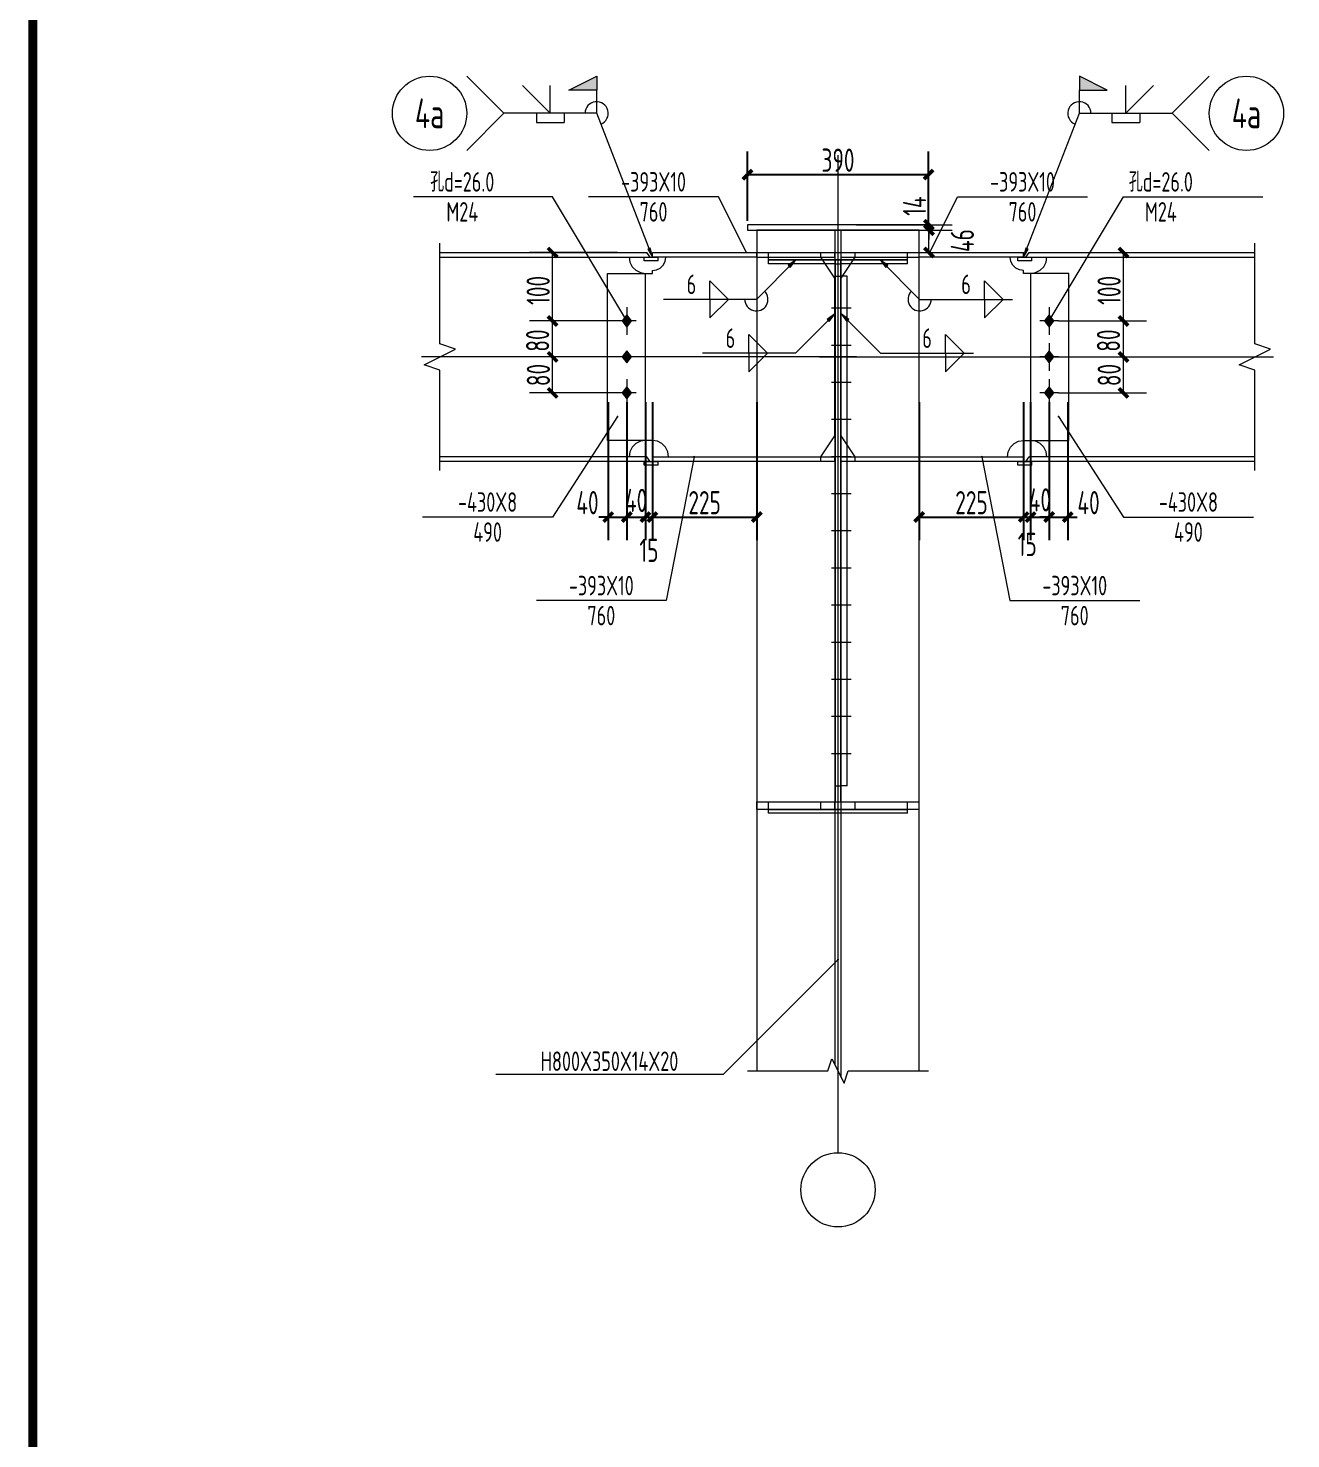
# Model space of a CAD drawing. Extents: x 19118 to 566552, y -1188739 to 92943.
# Drawn here: x 253907 to 267509, y -346335 to -331137 of the extents above; entities that cross this region are included whole.
import ezdxf
from ezdxf.enums import TextEntityAlignment as Align

# ---------------------------------------------------------------- set-up
doc = ezdxf.new("R2010")
doc.units = 0
doc.header["$LTSCALE"] = 1000
doc.header["$MEASUREMENT"] = 0
doc.linetypes.add('线型2', pattern=[5, 3, -2])
doc.linetypes.add('线型3', pattern=[19, 15, -1.5, 1, -1.5])
doc.layers.get('0').update_dxf_attribs({"linetype": 'CONTINUOUS'})
doc.layers.get('Defpoints').update_dxf_attribs({"linetype": 'CONTINUOUS'})
doc.layers.add('PUB_TITLE', color=4, linetype='CONTINUOUS')
doc.layers.add('WALL', color=6, linetype='CONTINUOUS')
for name, color, linetype, lineweight in [('孔标注', 9, 'CONTINUOUS', 18), ('字符标注', 9, 'CONTINUOUS', 18), ('尺寸标注', 9, 'CONTINUOUS', 18), ('柱_主零件_实线', 51, 'CONTINUOUS', 18), ('柱_零件_实线', 3, 'CONTINUOUS', 18), ('梁_主零件_实线', 141, 'CONTINUOUS', 18), ('梁_零件_实线', 3, 'CONTINUOUS', 18), ('点划线', 9, '线型3', 18), ('焊缝标注', 9, 'CONTINUOUS', 18), ('螺栓组-普通_实线', 7, 'CONTINUOUS', 18), ('轴线__点划线', 9, 'CONTINUOUS', 18), ('钢板标注', 9, 'CONTINUOUS', 18), ('钢框架轴线', 9, 'CONTINUOUS', 18)]:
    doc.layers.add(name, color=color, linetype=linetype, lineweight=lineweight)
doc.styles.add('PkpmHz', font='Pkpmeng', dxfattribs={"width": 0.7, "bigfont": 'hztxt'})
doc.dimstyles.new('Pkpm_100', dxfattribs={"dimtxt": 250, "dimasz": 100, "dimexe": 250, "dimexo": 0.0625, "dimgap": 30, "dimtad": 1, "dimdec": 0, "dimrnd": 5, "dimzin": 0, "dimdsep": 46, "dimtxsty": 'PkpmHz', "dimblk1": 'ARCHTICK', "dimblk2": 'ARCHTICK', "dimsah": 1, "dimcen": 0.09, "dimadec": 0, "dimazin": 0, "dimtfac": 1, "dimtdec": 0, "dimtmove": 2, "dimatfit": 1, "dimfxl": 1, "dimtolj": 1, "dimtzin": 0, "dimarcsym": 0})

# ---------------------------------------------------------------- blocks, each defined once
blk = doc.blocks.new('_ArchTick')
at = {"color": 0, "linetype": 'ByBlock', "const_width": 0.4}
blk.add_lwpolyline([(-0.5, -0.5), (0.5, 0.5)], dxfattribs=at)
blk = doc.blocks.new('*D976')
at = {"layer": 'Defpoints', "color": 0, "linetype": 'Continuous'}
for p in [(263606, -332714), (261656, -333314), (263606, -333314)]:
    blk.add_point(p, dxfattribs=at)
at = {"layer": '尺寸标注', "color": 0, "linetype": 'Continuous', "lineweight": -2}
for p, q in [((261656, -333214), (261656, -332464)), ((263606, -333214), (263606, -332464)), ((261656, -332714), (263606, -332714))]:
    blk.add_line(p, q, dxfattribs=at)
at = {"layer": '尺寸标注', "color": 0, "linetype": 'Continuous', "lineweight": -2, "xscale": 100, "yscale": 100, "zscale": 100, "rotation": 180}
blk.add_blockref('_ArchTick', (261656, -332714), dxfattribs=at)
at = {"layer": '尺寸标注', "color": 0, "linetype": 'Continuous', "lineweight": -2, "xscale": 100, "yscale": 100, "zscale": 100}
blk.add_blockref('_ArchTick', (263606, -332714), dxfattribs=at)
at = {"layer": '尺寸标注', "color": 0, "linetype": 'Continuous', "insert": (262631, -332559), "char_height": 250, "attachment_point": 5, "style": 'PkpmHz'}
blk.add_mtext('\\A1;390', dxfattribs=at)
blk = doc.blocks.new('*D977')
at = {"layer": 'Defpoints', "color": 0, "linetype": 'Continuous'}
for p in [(263506, -335067), (264631, -335067), (264631, -336404)]:
    blk.add_point(p, dxfattribs=at)
at = {"layer": '尺寸标注', "color": 0, "linetype": 'Continuous', "lineweight": -2}
for p, q in [((263506, -335167), (263506, -336654)), ((264631, -335167), (264631, -336654)), ((263506, -336404), (264631, -336404))]:
    blk.add_line(p, q, dxfattribs=at)
at = {"layer": '尺寸标注', "color": 0, "linetype": 'Continuous', "lineweight": -2, "xscale": 100, "yscale": 100, "zscale": 100, "rotation": 180}
blk.add_blockref('_ArchTick', (263506, -336404), dxfattribs=at)
at = {"layer": '尺寸标注', "color": 0, "linetype": 'Continuous', "lineweight": -2, "xscale": 100, "yscale": 100, "zscale": 100}
blk.add_blockref('_ArchTick', (264631, -336404), dxfattribs=at)
at = {"layer": '尺寸标注', "color": 0, "linetype": 'Continuous', "insert": (264069, -336249), "char_height": 250, "attachment_point": 5, "style": 'PkpmHz'}
blk.add_mtext('\\A1;225', dxfattribs=at)
blk = doc.blocks.new('*D978')
at = {"layer": 'Defpoints', "color": 0, "linetype": 'Continuous'}
for p in [(264631, -335067), (264706, -335067), (264706, -336404)]:
    blk.add_point(p, dxfattribs=at)
at = {"layer": '尺寸标注', "color": 0, "linetype": 'Continuous', "lineweight": -2}
for p, q in [((264631, -335167), (264631, -336654)), ((264706, -335167), (264706, -336654)), ((264631, -336404), (264706, -336404))]:
    blk.add_line(p, q, dxfattribs=at)
at = {"layer": '尺寸标注', "color": 0, "linetype": 'Continuous', "lineweight": -2, "xscale": 100, "yscale": 100, "zscale": 100, "rotation": 180}
blk.add_blockref('_ArchTick', (264631, -336404), dxfattribs=at)
at = {"layer": '尺寸标注', "color": 0, "linetype": 'Continuous', "lineweight": -2, "xscale": 100, "yscale": 100, "zscale": 100}
blk.add_blockref('_ArchTick', (264706, -336404), dxfattribs=at)
at = {"layer": '尺寸标注', "color": 0, "linetype": 'Continuous', "insert": (264669, -336699), "char_height": 250, "attachment_point": 5, "style": 'PkpmHz'}
blk.add_mtext('\\A1;15', dxfattribs=at)
blk = doc.blocks.new('*D979')
at = {"layer": 'Defpoints', "color": 0, "linetype": 'Continuous'}
for p in [(264706, -335067), (264906, -335067), (264906, -336404)]:
    blk.add_point(p, dxfattribs=at)
at = {"layer": '尺寸标注', "color": 0, "linetype": 'Continuous', "lineweight": -2}
for p, q in [((264706, -335167), (264706, -336654)), ((264906, -335167), (264906, -336654)), ((264706, -336404), (264906, -336404))]:
    blk.add_line(p, q, dxfattribs=at)
at = {"layer": '尺寸标注', "color": 0, "linetype": 'Continuous', "lineweight": -2, "xscale": 100, "yscale": 100, "zscale": 100, "rotation": 180}
blk.add_blockref('_ArchTick', (264706, -336404), dxfattribs=at)
at = {"layer": '尺寸标注', "color": 0, "linetype": 'Continuous', "lineweight": -2, "xscale": 100, "yscale": 100, "zscale": 100}
blk.add_blockref('_ArchTick', (264906, -336404), dxfattribs=at)
at = {"layer": '尺寸标注', "color": 0, "linetype": 'Continuous', "insert": (264806, -336219), "char_height": 250, "attachment_point": 5, "style": 'PkpmHz'}
blk.add_mtext('\\A1;40', dxfattribs=at)
blk = doc.blocks.new('*D980')
at = {"layer": 'Defpoints', "color": 0, "linetype": 'Continuous'}
for p in [(264906, -335067), (265106, -335067), (265106, -336404)]:
    blk.add_point(p, dxfattribs=at)
at = {"layer": '尺寸标注', "color": 0, "linetype": 'Continuous', "lineweight": -2}
for p, q in [((264906, -335167), (264906, -336654)), ((265106, -335167), (265106, -336654)), ((264906, -336404), (264806, -336404)), ((264906, -336404), (265106, -336404)), ((265106, -336404), (265206, -336404))]:
    blk.add_line(p, q, dxfattribs=at)
at = {"layer": '尺寸标注', "color": 0, "linetype": 'Continuous', "lineweight": -2, "xscale": 100, "yscale": 100, "zscale": 100}
blk.add_blockref('_ArchTick', (264906, -336404), dxfattribs=at)
at = {"layer": '尺寸标注', "color": 0, "linetype": 'Continuous', "lineweight": -2, "xscale": 100, "yscale": 100, "zscale": 100, "rotation": 180}
blk.add_blockref('_ArchTick', (265106, -336404), dxfattribs=at)
at = {"layer": '尺寸标注', "color": 0, "linetype": 'Continuous', "insert": (265330, -336249), "char_height": 250, "attachment_point": 5, "style": 'PkpmHz'}
blk.add_mtext('\\A1;40', dxfattribs=at)
blk = doc.blocks.new('*D981')
at = {"layer": 'Defpoints', "color": 0, "linetype": 'Continuous'}
for p in [(260156, -335067), (260356, -335067), (260356, -336404)]:
    blk.add_point(p, dxfattribs=at)
at = {"layer": '尺寸标注', "color": 0, "linetype": 'Continuous', "lineweight": -2}
for p, q in [((260156, -335167), (260156, -336654)), ((260356, -335167), (260356, -336654)), ((260156, -336404), (260056, -336404)), ((260156, -336404), (260356, -336404)), ((260356, -336404), (260456, -336404))]:
    blk.add_line(p, q, dxfattribs=at)
at = {"layer": '尺寸标注', "color": 0, "linetype": 'Continuous', "lineweight": -2, "xscale": 100, "yscale": 100, "zscale": 100}
blk.add_blockref('_ArchTick', (260156, -336404), dxfattribs=at)
at = {"layer": '尺寸标注', "color": 0, "linetype": 'Continuous', "lineweight": -2, "xscale": 100, "yscale": 100, "zscale": 100, "rotation": 180}
blk.add_blockref('_ArchTick', (260356, -336404), dxfattribs=at)
at = {"layer": '尺寸标注', "color": 0, "linetype": 'Continuous', "insert": (259932, -336249), "char_height": 250, "attachment_point": 5, "style": 'PkpmHz'}
blk.add_mtext('\\A1;40', dxfattribs=at)
blk = doc.blocks.new('*D982')
at = {"layer": 'Defpoints', "color": 0, "linetype": 'Continuous'}
for p in [(260356, -335067), (260556, -335067), (260556, -336404)]:
    blk.add_point(p, dxfattribs=at)
at = {"layer": '尺寸标注', "color": 0, "linetype": 'Continuous', "lineweight": -2}
for p, q in [((260356, -335167), (260356, -336654)), ((260556, -335167), (260556, -336654)), ((260356, -336404), (260556, -336404))]:
    blk.add_line(p, q, dxfattribs=at)
at = {"layer": '尺寸标注', "color": 0, "linetype": 'Continuous', "lineweight": -2, "xscale": 100, "yscale": 100, "zscale": 100, "rotation": 180}
blk.add_blockref('_ArchTick', (260356, -336404), dxfattribs=at)
at = {"layer": '尺寸标注', "color": 0, "linetype": 'Continuous', "lineweight": -2, "xscale": 100, "yscale": 100, "zscale": 100}
blk.add_blockref('_ArchTick', (260556, -336404), dxfattribs=at)
at = {"layer": '尺寸标注', "color": 0, "linetype": 'Continuous', "insert": (260456, -336225), "char_height": 250, "attachment_point": 5, "style": 'PkpmHz'}
blk.add_mtext('\\A1;40', dxfattribs=at)
blk = doc.blocks.new('*D983')
at = {"layer": 'Defpoints', "color": 0, "linetype": 'Continuous'}
for p in [(260556, -335067), (260631, -335067), (260631, -336404)]:
    blk.add_point(p, dxfattribs=at)
at = {"layer": '尺寸标注', "color": 0, "linetype": 'Continuous', "lineweight": -2}
for p, q in [((260556, -335167), (260556, -336654)), ((260631, -335167), (260631, -336654)), ((260556, -336404), (260631, -336404))]:
    blk.add_line(p, q, dxfattribs=at)
at = {"layer": '尺寸标注', "color": 0, "linetype": 'Continuous', "lineweight": -2, "xscale": 100, "yscale": 100, "zscale": 100, "rotation": 180}
blk.add_blockref('_ArchTick', (260556, -336404), dxfattribs=at)
at = {"layer": '尺寸标注', "color": 0, "linetype": 'Continuous', "lineweight": -2, "xscale": 100, "yscale": 100, "zscale": 100}
blk.add_blockref('_ArchTick', (260631, -336404), dxfattribs=at)
at = {"layer": '尺寸标注', "color": 0, "linetype": 'Continuous', "insert": (260594, -336763), "char_height": 250, "attachment_point": 5, "style": 'PkpmHz'}
blk.add_mtext('\\A1;15', dxfattribs=at)
blk = doc.blocks.new('*D984')
at = {"layer": 'Defpoints', "color": 0, "linetype": 'Continuous'}
for p in [(260631, -335067), (261756, -335067), (261756, -336404)]:
    blk.add_point(p, dxfattribs=at)
at = {"layer": '尺寸标注', "color": 0, "linetype": 'Continuous', "lineweight": -2}
for p, q in [((260631, -335167), (260631, -336654)), ((261756, -335167), (261756, -336654)), ((260631, -336404), (261756, -336404))]:
    blk.add_line(p, q, dxfattribs=at)
at = {"layer": '尺寸标注', "color": 0, "linetype": 'Continuous', "lineweight": -2, "xscale": 100, "yscale": 100, "zscale": 100, "rotation": 180}
blk.add_blockref('_ArchTick', (260631, -336404), dxfattribs=at)
at = {"layer": '尺寸标注', "color": 0, "linetype": 'Continuous', "lineweight": -2, "xscale": 100, "yscale": 100, "zscale": 100}
blk.add_blockref('_ArchTick', (261756, -336404), dxfattribs=at)
at = {"layer": '尺寸标注', "color": 0, "linetype": 'Continuous', "insert": (261194, -336249), "char_height": 250, "attachment_point": 5, "style": 'PkpmHz'}
blk.add_mtext('\\A1;225', dxfattribs=at)

msp = doc.modelspace()

# ---------------------------------------------------------------- hatches: boundary and pattern name
at = {"layer": '焊缝标注'}
for points in [[(260031.08, -331804.24), (259731.08, -331804.24), (260031.08, -331654.24)], [(265231.08, -331804.24), (265531.08, -331804.24), (265231.08, -331654.24)], [(260631.08, -333604.24), (260608.97, -333505.56), (260580.99, -333516.39)], [(264631.08, -333604.24), (264681.16, -333516.39), (264653.19, -333505.56)], [(262176.08, -333634.24), (262094.76, -333694.34), (262115.97, -333715.55)], [(263086.08, -333634.24), (263146.18, -333715.55), (263167.39, -333694.34)], [(262596.08, -334214.24), (262514.76, -334274.34), (262535.97, -334295.55)], [(262666.08, -334214.24), (262726.18, -334295.55), (262747.39, -334274.34)]]:
    msp.add_hatch(color=256, dxfattribs=at).paths.add_polyline_path(points)
at = {"layer": '螺栓组-普通_实线'}
for points in [[(260356.08, -334226.74), (260306.08, -334291.74), (260356.08, -334356.74), (260406.08, -334291.74)], [(264906.08, -334226.74), (264856.08, -334291.74), (264906.08, -334356.74), (264956.08, -334291.74)], [(260356.08, -334614.24), (260306.08, -334679.24), (260356.08, -334744.24), (260406.08, -334679.24)], [(264906.08, -334614.24), (264856.08, -334679.24), (264906.08, -334744.24), (264956.08, -334679.24)], [(260356.08, -335001.74), (260306.08, -335066.74), (260356.08, -335131.74), (260406.08, -335066.74)], [(264906.08, -335001.74), (264856.08, -335066.74), (264906.08, -335131.74), (264956.08, -335066.74)]]:
    msp.add_hatch(color=1, dxfattribs=at).paths.add_polyline_path(points)

# ---------------------------------------------------------------- linework, layer by layer
at = {"layer": 'PUB_TITLE', "const_width": 100}
msp.add_lwpolyline([(253956.96, -361483.6), (334556.96, -361483.6), (334556.96, -304083.6), (253956.96, -304083.6)], close=True, dxfattribs=at)
at = {"layer": '孔标注', "ltscale": 100}
for p, q in [((259556.08, -332954.24), (258056.08, -332954.24)), ((260356.08, -334291.74), (259556.08, -332954.24)), ((264906.08, -334291.74), (265706.08, -332954.24)), ((265706.08, -332954.24), (267206.08, -332954.24))]:
    msp.add_line(p, q, dxfattribs=at)
at = {"layer": '孔标注', "ltscale": 100, "const_width": 10}
for points in [[(260361.08, -334291.74, 1), (260351.08, -334291.74, 1)], [(264911.08, -334291.74, 1), (264901.08, -334291.74, 1)]]:
    msp.add_lwpolyline(points, format="xyb", close=True, dxfattribs=at)
at = {"layer": '字符标注', "ltscale": 100}
for p, q in [((262631.08, -341171.53), (261393.64, -342408.97)), ((261393.64, -342408.97), (258943.64, -342408.97))]:
    msp.add_line(p, q, dxfattribs=at)
at = {"layer": '字符标注', "ltscale": 100, "const_width": 10}
msp.add_lwpolyline([(262636.08, -341171.53, 1), (262626.08, -341171.53, 1)], format="xyb", close=True, dxfattribs=at)
at = {"layer": '尺寸标注', "linetype": 'Continuous'}
for p, q in [((262831.08, -333254.24), (263861.08, -333254.24)), ((263611.08, -333254.24), (263611.08, -333154.24)), ((263611.08, -333314.24), (263611.08, -333254.24)), ((262831.08, -333314.24), (263861.08, -333314.24)), ((262831.08, -333314.24), (263861.08, -333314.24)), ((263611.08, -333554.24), (263611.08, -333314.24)), ((263611.08, -333314.24), (263611.08, -333414.24)), ((260256.08, -333554.24), (259306.08, -333554.24)), ((259556.08, -334291.74), (259556.08, -333554.24)), ((262831.08, -333554.24), (263861.08, -333554.24)), ((265006.08, -333554.24), (265956.08, -333554.24)), ((265706.08, -334291.74), (265706.08, -333554.24)), ((260256.08, -334291.74), (259306.08, -334291.74)), ((260256.08, -334291.74), (259306.08, -334291.74)), ((259556.08, -335066.74), (259556.08, -334291.74)), ((265006.08, -334291.74), (265956.08, -334291.74)), ((265006.08, -334291.74), (265956.08, -334291.74)), ((265706.08, -335066.74), (265706.08, -334291.74)), ((260256.08, -334679.24), (259306.08, -334679.24)), ((260256.08, -334679.24), (259306.08, -334679.24)), ((265006.08, -334679.24), (265956.08, -334679.24)), ((265006.08, -334679.24), (265956.08, -334679.24)), ((265006.08, -334679.24), (265956.08, -334679.24)), ((260256.08, -335066.74), (259306.08, -335066.74)), ((260256.08, -335066.74), (259306.08, -335066.74)), ((265006.08, -335066.74), (265956.08, -335066.74)), ((265006.08, -335066.74), (265956.08, -335066.74))]:
    msp.add_line(p, q, dxfattribs=at)
at = {"layer": '柱_主零件_实线', "linetype": 'Continuous', "ltscale": 100}
for p, q in [((261756.08, -333314.24), (261756.08, -342371.53)), ((263506.08, -333314.24), (261756.08, -333314.24)), ((263506.08, -342371.53), (263506.08, -333314.24))]:
    msp.add_line(p, q, dxfattribs=at)
at = {"layer": '柱_主零件_实线', "ltscale": 100}
for p, q in [((262596.08, -333314.24), (262596.08, -342301.53)), ((262666.08, -342441.53), (262666.08, -333314.24))]:
    msp.add_line(p, q, dxfattribs=at)
at = {"layer": '柱_零件_实线', "ltscale": 100}
for p, q in [((261656.08, -333254.24), (261656.08, -333314.24)), ((263606.08, -333254.24), (261656.08, -333254.24)), ((263606.08, -333254.24), (263606.08, -333314.24)), ((261656.08, -333314.24), (263606.08, -333314.24)), ((260631.08, -333554.24), (261756.08, -333554.24)), ((260631.08, -333604.24), (260631.08, -333554.24)), ((263506.08, -333554.24), (264631.08, -333554.24)), ((264631.08, -333604.24), (264631.08, -333554.24)), ((261756.08, -333604.24), (260631.08, -333604.24)), ((260631.08, -333749.24), (260675.88, -333742.14)), ((260631.08, -333779.24), (260631.08, -333749.24)), ((260675.88, -333742.14), (260716.31, -333721.54)), ((260716.31, -333721.54), (260748.38, -333689.47)), ((260748.38, -333689.47), (260768.98, -333649.04)), ((260768.98, -333649.04), (260776.08, -333604.24)), ((264631.08, -333604.24), (263506.08, -333604.24)), ((264493.17, -333649.04), (264486.08, -333604.24)), ((264513.77, -333689.47), (264493.17, -333649.04)), ((264545.85, -333721.54), (264513.77, -333689.47)), ((264586.27, -333742.14), (264545.85, -333721.54)), ((264631.08, -333749.24), (264586.27, -333742.14)), ((264631.08, -333779.24), (264631.08, -333749.24)), ((260146.08, -333779.24), (260631.08, -333779.24)), ((260146.08, -335579.24), (260146.08, -333779.24)), ((262731.08, -333809.24), (262661.08, -333809.24)), ((262661.08, -333809.24), (262661.08, -339299.24)), ((262731.08, -339299.24), (262731.08, -333809.24)), ((265116.08, -333779.24), (264631.08, -333779.24)), ((265116.08, -335579.24), (265116.08, -333779.24)), ((260631.08, -335579.24), (260146.08, -335579.24)), ((260685.15, -335587.8), (260631.08, -335579.24)), ((260733.94, -335612.66), (260685.15, -335587.8)), ((260772.65, -335651.37), (260733.94, -335612.66)), ((260797.51, -335700.16), (260772.65, -335651.37)), ((260806.08, -335754.24), (260797.51, -335700.16)), ((264456.08, -335754.24), (264464.64, -335700.16)), ((264464.64, -335700.16), (264489.5, -335651.37)), ((264489.5, -335651.37), (264528.21, -335612.66)), ((264528.21, -335612.66), (264577, -335587.8)), ((264577, -335587.8), (264631.08, -335579.24)), ((264631.08, -335579.24), (265116.08, -335579.24)), ((260631.08, -335754.24), (261756.08, -335754.24)), ((260631.08, -335804.24), (260631.08, -335754.24)), ((261756.08, -335804.24), (260631.08, -335804.24)), ((263506.08, -335754.24), (264631.08, -335754.24)), ((264631.08, -335804.24), (263506.08, -335804.24)), ((264631.08, -335804.24), (264631.08, -335754.24)), ((262731.08, -339299.24), (262661.08, -339299.24))]:
    msp.add_line(p, q, dxfattribs=at)
at = {"layer": '柱_零件_实线', "linetype": '线型2', "ltscale": 100}
for p, q in [((261756.08, -333604.24), (261756.08, -333554.24)), ((261756.08, -333554.24), (262596.08, -333554.24)), ((262446.08, -333604.24), (262446.08, -333554.24)), ((262596.08, -333604.24), (262596.08, -333554.24)), ((262666.08, -333604.24), (262666.08, -333554.24)), ((262666.08, -333554.24), (263506.08, -333554.24)), ((262816.08, -333604.24), (262816.08, -333554.24)), ((263506.08, -333604.24), (263506.08, -333554.24)), ((261756.08, -333604.24), (262596.08, -333604.24)), ((262596.08, -333829.24), (262446.08, -333604.24)), ((262666.08, -333829.24), (262816.08, -333604.24)), ((262666.08, -333604.24), (263506.08, -333604.24)), ((262596.08, -335529.24), (262596.08, -333829.24)), ((262666.08, -335529.24), (262666.08, -333829.24)), ((262446.08, -335754.24), (262596.08, -335529.24)), ((262816.08, -335754.24), (262666.08, -335529.24)), ((261756.08, -335804.24), (261756.08, -335754.24)), ((261756.08, -335754.24), (262596.08, -335754.24)), ((262596.08, -335804.24), (261756.08, -335804.24)), ((262446.08, -335804.24), (262446.08, -335754.24)), ((262596.08, -335804.24), (262596.08, -335754.24)), ((262666.08, -335804.24), (262666.08, -335754.24)), ((262666.08, -335754.24), (263506.08, -335754.24)), ((263506.08, -335804.24), (262666.08, -335804.24)), ((262816.08, -335804.24), (262816.08, -335754.24)), ((263506.08, -335804.24), (263506.08, -335754.24)), ((261756.08, -339554.24), (261756.08, -339474.24)), ((261756.08, -339474.24), (262596.08, -339474.24)), ((262446.08, -339554.24), (262446.08, -339474.24)), ((262596.08, -339554.24), (262596.08, -339474.24)), ((262666.08, -339554.24), (262666.08, -339474.24)), ((262666.08, -339474.24), (263506.08, -339474.24)), ((262816.08, -339554.24), (262816.08, -339474.24)), ((263506.08, -339554.24), (263506.08, -339474.24)), ((262596.08, -339554.24), (261756.08, -339554.24)), ((263506.08, -339554.24), (262666.08, -339554.24))]:
    msp.add_line(p, q, dxfattribs=at)
at = {"layer": '梁_主零件_实线', "ltscale": 100}
for p, q in [((258342.73, -333554.24), (260571.07, -333554.24)), ((260606.08, -333604.24), (260571.07, -333554.24)), ((261881.08, -333554.24), (263381.08, -333554.24)), ((261881.08, -333634.24), (261881.08, -333554.24)), ((263381.08, -333634.24), (263381.08, -333554.24)), ((264656.08, -333604.24), (264691.09, -333554.24)), ((264691.09, -333554.24), (267122.86, -333554.24)), ((258342.73, -333604.24), (260606.08, -333604.24)), ((260381.08, -333604.24), (260389.64, -333658.31)), ((260389.64, -333658.31), (260414.5, -333707.1)), ((260414.5, -333707.1), (260453.21, -333745.81)), ((260453.21, -333745.81), (260502, -333770.67)), ((263381.08, -333634.24), (261881.08, -333634.24)), ((262601.08, -333634.24), (262601.08, -339474.24)), ((262661.08, -339474.24), (262661.08, -333634.24)), ((264656.08, -333604.24), (267122.86, -333604.24)), ((264760.15, -333770.67), (264808.94, -333745.81)), ((264808.94, -333745.81), (264847.65, -333707.1)), ((264847.65, -333707.1), (264872.51, -333658.31)), ((264872.51, -333658.31), (264881.08, -333604.24)), ((260502, -333770.67), (260556.08, -333779.24)), ((264706.08, -333779.24), (264760.15, -333770.67)), ((260389.64, -335700.16), (260381.08, -335754.24)), ((260414.5, -335651.37), (260389.64, -335700.16)), ((260453.21, -335612.66), (260414.5, -335651.37)), ((260502, -335587.8), (260453.21, -335612.66)), ((260556.08, -335579.24), (260502, -335587.8)), ((264760.15, -335587.8), (264706.08, -335579.24)), ((264808.94, -335612.66), (264760.15, -335587.8)), ((264847.65, -335651.37), (264808.94, -335612.66)), ((264872.51, -335700.16), (264847.65, -335651.37)), ((264881.08, -335754.24), (264872.51, -335700.16)), ((260571.07, -335754.24), (258342.73, -335754.24)), ((260606.08, -335804.24), (258342.73, -335804.24)), ((260606.08, -335804.24), (260571.07, -335754.24)), ((264656.08, -335804.24), (264691.09, -335754.24)), ((267122.86, -335804.24), (264656.08, -335804.24)), ((267122.86, -335754.24), (264691.09, -335754.24)), ((261881.08, -339554.24), (261881.08, -339474.24)), ((261881.08, -339474.24), (263381.08, -339474.24)), ((263381.08, -339554.24), (263381.08, -339474.24)), ((263381.08, -339554.24), (261881.08, -339554.24))]:
    msp.add_line(p, q, dxfattribs=at)
at = {"layer": '梁_主零件_实线', "linetype": '线型2', "ltscale": 100}
for p, q in [((260556.08, -335579.24), (260556.08, -333779.24)), ((262601.08, -333809.24), (262661.08, -333809.24)), ((264706.08, -333779.24), (264706.08, -335579.24)), ((262601.08, -339299.24), (262661.08, -339299.24))]:
    msp.add_line(p, q, dxfattribs=at)
at = {"layer": '梁_零件_实线', "ltscale": 100}
for p, q in [((260543.58, -333604.24), (260693.58, -333604.24)), ((260543.58, -333644.24), (260543.58, -333604.24)), ((260693.58, -333644.24), (260543.58, -333644.24)), ((260693.58, -333644.24), (260693.58, -333604.24)), ((261881.08, -333674.24), (261881.08, -333634.24)), ((261881.08, -333634.24), (262601.08, -333634.24)), ((262601.08, -333674.24), (261881.08, -333674.24)), ((262661.08, -333634.24), (263381.08, -333634.24)), ((263381.08, -333674.24), (262661.08, -333674.24)), ((263381.08, -333674.24), (263381.08, -333634.24)), ((264568.58, -333604.24), (264718.58, -333604.24)), ((264568.58, -333644.24), (264568.58, -333604.24)), ((264718.58, -333644.24), (264568.58, -333644.24)), ((264718.58, -333644.24), (264718.58, -333604.24)), ((260543.58, -335804.24), (260693.58, -335804.24)), ((260543.58, -335844.24), (260543.58, -335804.24)), ((260693.58, -335844.24), (260543.58, -335844.24)), ((260693.58, -335844.24), (260693.58, -335804.24)), ((264568.58, -335844.24), (264568.58, -335804.24)), ((264568.58, -335804.24), (264718.58, -335804.24)), ((264718.58, -335844.24), (264568.58, -335844.24)), ((264718.58, -335844.24), (264718.58, -335804.24)), ((261881.08, -339594.24), (261881.08, -339554.24)), ((261881.08, -339554.24), (263381.08, -339554.24)), ((263381.08, -339594.24), (261881.08, -339594.24)), ((263381.08, -339594.24), (263381.08, -339554.24))]:
    msp.add_line(p, q, dxfattribs=at)
at = {"layer": '梁_零件_实线', "linetype": '线型2', "ltscale": 100}
for p, q in [((262601.08, -333634.24), (262661.08, -333634.24)), ((262601.08, -333674.24), (262661.08, -333674.24))]:
    msp.add_line(p, q, dxfattribs=at)
at = {"layer": '点划线', "ltscale": 100}
for p, q in [((262831.08, -334679.24), (258142.73, -334679.24)), ((262431.08, -334679.24), (267322.86, -334679.24))]:
    msp.add_line(p, q, dxfattribs=at)
at = {"layer": '焊缝标注', "ltscale": 100}
for p, q in [((259031.08, -332054.24), (258631.08, -331654.24)), ((259531.08, -332054.24), (259231.08, -331754.24)), ((259531.08, -332054.24), (259531.08, -331754.24)), ((265731.08, -332054.24), (265731.08, -331754.24)), ((265731.08, -332054.24), (266031.08, -331754.24)), ((266231.08, -332054.24), (266631.08, -331654.24)), ((260031.08, -332054.24), (260031.08, -331804.24)), ((265231.08, -332054.24), (265231.08, -331804.24)), ((259031.08, -332054.24), (258631.08, -332454.24)), ((260031.08, -332054.24), (259031.08, -332054.24)), ((259381.08, -332054.24), (259381.08, -332154.24)), ((259681.08, -332054.24), (259681.08, -332154.24)), ((260631.08, -333604.24), (260031.08, -332054.24)), ((264631.08, -333604.24), (265231.08, -332054.24)), ((265231.08, -332054.24), (266231.08, -332054.24)), ((265581.08, -332054.24), (265581.08, -332154.24)), ((265881.08, -332054.24), (265881.08, -332154.24)), ((266231.08, -332054.24), (266631.08, -332454.24)), ((259381.08, -332154.24), (259681.08, -332154.24)), ((265581.08, -332154.24), (265881.08, -332154.24)), ((262176.08, -333634.24), (261751.81, -334058.5)), ((263086.08, -333634.24), (263510.34, -334058.5)), ((261451.81, -334058.5), (261251.81, -333858.5)), ((261251.81, -334058.5), (261251.81, -333858.5)), ((264210.34, -333858.5), (264410.34, -334058.5)), ((264210.34, -334058.5), (264210.34, -333858.5)), ((261751.81, -334058.5), (260751.81, -334058.5)), ((261451.81, -334058.5), (261251.81, -334258.5)), ((261251.81, -334058.5), (261251.81, -334258.5)), ((263510.34, -334058.5), (264510.34, -334058.5)), ((264210.34, -334258.5), (264410.34, -334058.5)), ((264210.34, -334058.5), (264210.34, -334258.5)), ((262596.08, -334214.24), (262171.81, -334638.5)), ((262666.08, -334214.24), (263090.34, -334638.5)), ((261871.81, -334638.5), (261671.81, -334438.5)), ((261671.81, -334638.5), (261671.81, -334438.5)), ((263790.34, -334438.5), (263990.34, -334638.5)), ((263790.34, -334638.5), (263790.34, -334438.5)), ((262171.81, -334638.5), (261171.81, -334638.5)), ((261871.81, -334638.5), (261671.81, -334838.5)), ((261671.81, -334638.5), (261671.81, -334838.5)), ((263090.34, -334638.5), (264090.34, -334638.5)), ((263790.34, -334838.5), (263990.34, -334638.5)), ((263790.34, -334638.5), (263790.34, -334838.5))]:
    msp.add_line(p, q, dxfattribs=at)
at = {"layer": '焊缝标注', "linetype": 'Continuous'}
for points in [[(260031.08, -331804.24), (259731.08, -331804.24), (260031.08, -331654.24)], [(265231.08, -331804.24), (265531.08, -331804.24), (265231.08, -331654.24)], [(260631.08, -333604.24), (260608.97, -333505.56), (260580.99, -333516.39)], [(264631.08, -333604.24), (264681.16, -333516.39), (264653.19, -333505.56)], [(262176.08, -333634.24), (262094.76, -333694.34), (262115.97, -333715.55)], [(263086.08, -333634.24), (263146.18, -333715.55), (263167.39, -333694.34)], [(262596.08, -334214.24), (262514.76, -334274.34), (262535.97, -334295.55)], [(262666.08, -334214.24), (262726.18, -334295.55), (262747.39, -334274.34)]]:
    msp.add_lwpolyline(points, close=True, dxfattribs=at)
at = {"layer": '焊缝标注', "ltscale": 100}
for centre in [(258231.08, -332054.24), (267031.08, -332054.24)]:
    msp.add_circle(centre, 400, dxfattribs=at)
for centre, start, end in [((260031.08, -332054.24), 291.161255, 180), ((265231.08, -332054.24), 0, 248.838745), ((261751.81, -334058.5), 180, 44.999992), ((263510.34, -334058.5), 135, 0)]:
    msp.add_arc(centre, 125, start, end, dxfattribs=at)
at = {"layer": '螺栓组-普通_实线', "color": 9, "ltscale": 100}
for p, q in [((260356.08, -334141.74), (260356.08, -334441.74)), ((264906.08, -334141.74), (264906.08, -334441.74)), ((260456.08, -334291.74), (260256.08, -334291.74)), ((265006.08, -334291.74), (264806.08, -334291.74)), ((264906.08, -334529.24), (264906.08, -334829.24)), ((260456.08, -334679.24), (260256.08, -334679.24)), ((265006.08, -334679.24), (264806.08, -334679.24)), ((260356.08, -334916.74), (260356.08, -335216.74)), ((264906.08, -334916.74), (264906.08, -335216.74)), ((260456.08, -335066.74), (260256.08, -335066.74)), ((265006.08, -335066.74), (264806.08, -335066.74))]:
    msp.add_line(p, q, dxfattribs=at)
at = {"layer": '螺栓组-普通_实线', "ltscale": 100}
for p, q in [((262771.08, -334154.24), (262561.08, -334154.24)), ((262771.08, -334154.24), (262561.08, -334154.24)), ((262771.08, -334154.24), (262561.08, -334154.24)), ((262771.08, -334154.24), (262561.08, -334154.24)), ((262771.08, -334154.24), (262561.08, -334154.24)), ((262771.08, -334154.24), (262561.08, -334154.24)), ((262771.08, -334554.24), (262561.08, -334554.24)), ((262771.08, -334554.24), (262561.08, -334554.24)), ((262771.08, -334554.24), (262561.08, -334554.24)), ((262771.08, -334554.24), (262561.08, -334554.24)), ((262771.08, -334554.24), (262561.08, -334554.24)), ((262771.08, -334554.24), (262561.08, -334554.24)), ((262771.08, -334954.24), (262561.08, -334954.24)), ((262771.08, -334954.24), (262561.08, -334954.24)), ((262771.08, -334954.24), (262561.08, -334954.24)), ((262771.08, -334954.24), (262561.08, -334954.24)), ((262771.08, -334954.24), (262561.08, -334954.24)), ((262771.08, -334954.24), (262561.08, -334954.24)), ((262771.08, -335354.24), (262561.08, -335354.24)), ((262771.08, -335354.24), (262561.08, -335354.24)), ((262771.08, -335354.24), (262561.08, -335354.24)), ((262771.08, -335354.24), (262561.08, -335354.24)), ((262771.08, -335354.24), (262561.08, -335354.24)), ((262771.08, -335354.24), (262561.08, -335354.24)), ((262771.08, -335754.24), (262561.08, -335754.24)), ((262771.08, -335754.24), (262561.08, -335754.24)), ((262771.08, -335754.24), (262561.08, -335754.24)), ((262771.08, -335754.24), (262561.08, -335754.24)), ((262771.08, -335754.24), (262561.08, -335754.24)), ((262771.08, -335754.24), (262561.08, -335754.24)), ((262771.08, -336154.24), (262561.08, -336154.24)), ((262771.08, -336154.24), (262561.08, -336154.24)), ((262771.08, -336154.24), (262561.08, -336154.24)), ((262771.08, -336154.24), (262561.08, -336154.24)), ((262771.08, -336154.24), (262561.08, -336154.24)), ((262771.08, -336154.24), (262561.08, -336154.24)), ((262771.08, -336554.24), (262561.08, -336554.24)), ((262771.08, -336554.24), (262561.08, -336554.24)), ((262771.08, -336554.24), (262561.08, -336554.24)), ((262771.08, -336554.24), (262561.08, -336554.24)), ((262771.08, -336554.24), (262561.08, -336554.24)), ((262771.08, -336554.24), (262561.08, -336554.24)), ((262771.08, -336954.24), (262561.08, -336954.24)), ((262771.08, -336954.24), (262561.08, -336954.24)), ((262771.08, -336954.24), (262561.08, -336954.24)), ((262771.08, -336954.24), (262561.08, -336954.24)), ((262771.08, -336954.24), (262561.08, -336954.24)), ((262771.08, -336954.24), (262561.08, -336954.24)), ((262771.08, -337354.24), (262561.08, -337354.24)), ((262771.08, -337354.24), (262561.08, -337354.24)), ((262771.08, -337354.24), (262561.08, -337354.24)), ((262771.08, -337354.24), (262561.08, -337354.24)), ((262771.08, -337354.24), (262561.08, -337354.24)), ((262771.08, -337354.24), (262561.08, -337354.24)), ((262771.08, -337754.24), (262561.08, -337754.24)), ((262771.08, -337754.24), (262561.08, -337754.24)), ((262771.08, -337754.24), (262561.08, -337754.24)), ((262771.08, -337754.24), (262561.08, -337754.24)), ((262771.08, -337754.24), (262561.08, -337754.24)), ((262771.08, -337754.24), (262561.08, -337754.24)), ((262771.08, -338154.24), (262561.08, -338154.24)), ((262771.08, -338154.24), (262561.08, -338154.24)), ((262771.08, -338154.24), (262561.08, -338154.24)), ((262771.08, -338154.24), (262561.08, -338154.24)), ((262771.08, -338154.24), (262561.08, -338154.24)), ((262771.08, -338154.24), (262561.08, -338154.24)), ((262771.08, -338554.24), (262561.08, -338554.24)), ((262771.08, -338554.24), (262561.08, -338554.24)), ((262771.08, -338554.24), (262561.08, -338554.24)), ((262771.08, -338554.24), (262561.08, -338554.24)), ((262771.08, -338554.24), (262561.08, -338554.24)), ((262771.08, -338554.24), (262561.08, -338554.24)), ((262771.08, -338954.24), (262561.08, -338954.24)), ((262771.08, -338954.24), (262561.08, -338954.24)), ((262771.08, -338954.24), (262561.08, -338954.24)), ((262771.08, -338954.24), (262561.08, -338954.24)), ((262771.08, -338954.24), (262561.08, -338954.24)), ((262771.08, -338954.24), (262561.08, -338954.24))]:
    msp.add_line(p, q, dxfattribs=at)
at = {"layer": '螺栓组-普通_实线', "color": 1, "ltscale": 100}
for p, q in [((262731.08, -334154.24), (262601.08, -334154.24)), ((262731.08, -334154.24), (262601.08, -334154.24)), ((262731.08, -334154.24), (262601.08, -334154.24)), ((262731.08, -334154.24), (262601.08, -334154.24)), ((262731.08, -334154.24), (262601.08, -334154.24)), ((262731.08, -334154.24), (262601.08, -334154.24)), ((262731.08, -334554.24), (262601.08, -334554.24)), ((262731.08, -334554.24), (262601.08, -334554.24)), ((262731.08, -334554.24), (262601.08, -334554.24)), ((262731.08, -334554.24), (262601.08, -334554.24)), ((262731.08, -334554.24), (262601.08, -334554.24)), ((262731.08, -334554.24), (262601.08, -334554.24)), ((262731.08, -334954.24), (262601.08, -334954.24)), ((262731.08, -334954.24), (262601.08, -334954.24)), ((262731.08, -334954.24), (262601.08, -334954.24)), ((262731.08, -334954.24), (262601.08, -334954.24)), ((262731.08, -334954.24), (262601.08, -334954.24)), ((262731.08, -334954.24), (262601.08, -334954.24)), ((262731.08, -335354.24), (262601.08, -335354.24)), ((262731.08, -335354.24), (262601.08, -335354.24)), ((262731.08, -335354.24), (262601.08, -335354.24)), ((262731.08, -335354.24), (262601.08, -335354.24)), ((262731.08, -335354.24), (262601.08, -335354.24)), ((262731.08, -335354.24), (262601.08, -335354.24)), ((262731.08, -335754.24), (262601.08, -335754.24)), ((262731.08, -335754.24), (262601.08, -335754.24)), ((262731.08, -335754.24), (262601.08, -335754.24)), ((262731.08, -335754.24), (262601.08, -335754.24)), ((262731.08, -335754.24), (262601.08, -335754.24)), ((262731.08, -335754.24), (262601.08, -335754.24)), ((262731.08, -336154.24), (262601.08, -336154.24)), ((262731.08, -336154.24), (262601.08, -336154.24)), ((262731.08, -336154.24), (262601.08, -336154.24)), ((262731.08, -336154.24), (262601.08, -336154.24)), ((262731.08, -336154.24), (262601.08, -336154.24)), ((262731.08, -336154.24), (262601.08, -336154.24)), ((262731.08, -336554.24), (262601.08, -336554.24)), ((262731.08, -336554.24), (262601.08, -336554.24)), ((262731.08, -336554.24), (262601.08, -336554.24)), ((262731.08, -336554.24), (262601.08, -336554.24)), ((262731.08, -336554.24), (262601.08, -336554.24)), ((262731.08, -336554.24), (262601.08, -336554.24)), ((262731.08, -336954.24), (262601.08, -336954.24)), ((262731.08, -336954.24), (262601.08, -336954.24)), ((262731.08, -336954.24), (262601.08, -336954.24)), ((262731.08, -336954.24), (262601.08, -336954.24)), ((262731.08, -336954.24), (262601.08, -336954.24)), ((262731.08, -336954.24), (262601.08, -336954.24)), ((262731.08, -337354.24), (262601.08, -337354.24)), ((262731.08, -337354.24), (262601.08, -337354.24)), ((262731.08, -337354.24), (262601.08, -337354.24)), ((262731.08, -337354.24), (262601.08, -337354.24)), ((262731.08, -337354.24), (262601.08, -337354.24)), ((262731.08, -337354.24), (262601.08, -337354.24)), ((262731.08, -337754.24), (262601.08, -337754.24)), ((262731.08, -337754.24), (262601.08, -337754.24)), ((262731.08, -337754.24), (262601.08, -337754.24)), ((262731.08, -337754.24), (262601.08, -337754.24)), ((262731.08, -337754.24), (262601.08, -337754.24)), ((262731.08, -337754.24), (262601.08, -337754.24)), ((262731.08, -338154.24), (262601.08, -338154.24)), ((262731.08, -338154.24), (262601.08, -338154.24)), ((262731.08, -338154.24), (262601.08, -338154.24)), ((262731.08, -338154.24), (262601.08, -338154.24)), ((262731.08, -338154.24), (262601.08, -338154.24)), ((262731.08, -338154.24), (262601.08, -338154.24)), ((262731.08, -338554.24), (262601.08, -338554.24)), ((262731.08, -338554.24), (262601.08, -338554.24)), ((262731.08, -338554.24), (262601.08, -338554.24)), ((262731.08, -338554.24), (262601.08, -338554.24)), ((262731.08, -338554.24), (262601.08, -338554.24)), ((262731.08, -338554.24), (262601.08, -338554.24)), ((262731.08, -338954.24), (262601.08, -338954.24)), ((262731.08, -338954.24), (262601.08, -338954.24)), ((262731.08, -338954.24), (262601.08, -338954.24)), ((262731.08, -338954.24), (262601.08, -338954.24)), ((262731.08, -338954.24), (262601.08, -338954.24)), ((262731.08, -338954.24), (262601.08, -338954.24))]:
    msp.add_line(p, q, dxfattribs=at)
at = {"layer": '螺栓组-普通_实线', "color": 1, "linetype": 'Continuous'}
for points in [[(260356.08, -334226.74), (260306.08, -334291.74), (260356.08, -334356.74), (260406.08, -334291.74)], [(264906.08, -334226.74), (264856.08, -334291.74), (264906.08, -334356.74), (264956.08, -334291.74)], [(260356.08, -334614.24), (260306.08, -334679.24), (260356.08, -334744.24), (260406.08, -334679.24)], [(264906.08, -334614.24), (264856.08, -334679.24), (264906.08, -334744.24), (264956.08, -334679.24)], [(260356.08, -335001.74), (260306.08, -335066.74), (260356.08, -335131.74), (260406.08, -335066.74)], [(264906.08, -335001.74), (264856.08, -335066.74), (264906.08, -335131.74), (264956.08, -335066.74)]]:
    msp.add_lwpolyline(points, close=True, dxfattribs=at)
at = {"layer": '轴线__点划线', "ltscale": 100}
for p, q in [((258342.73, -334538.61), (258342.73, -333454.24)), ((267122.86, -334538.61), (267122.86, -333454.24)), ((258173.98, -334763.61), (258511.48, -334594.86)), ((258511.48, -334594.86), (258342.73, -334538.61)), ((266954.11, -334763.61), (267291.61, -334594.86)), ((267291.61, -334594.86), (267122.86, -334538.61)), ((258342.73, -334819.86), (258173.98, -334763.61)), ((267122.86, -334819.86), (266954.11, -334763.61)), ((258342.73, -335904.24), (258342.73, -334819.86)), ((267122.86, -335904.24), (267122.86, -334819.86)), ((262521.7, -342371.53), (262565.45, -342240.28)), ((262565.45, -342240.28), (262696.7, -342502.78)), ((261656.08, -342371.53), (262521.7, -342371.53)), ((262696.7, -342502.78), (262740.45, -342371.53)), ((262740.45, -342371.53), (263606.08, -342371.53))]:
    msp.add_line(p, q, dxfattribs=at)
at = {"layer": '钢板标注', "ltscale": 100}
for p, q in [((261343.58, -332954.24), (259943.58, -332954.24)), ((261643.58, -333554.24), (261343.58, -332954.24)), ((263618.58, -333554.24), (263918.58, -332954.24)), ((263918.58, -332954.24), (265318.58, -332954.24)), ((260256.08, -335321.74), (259556.08, -336404.24)), ((265006.08, -335321.74), (265706.08, -336404.24)), ((261081.08, -335754.24), (260781.08, -337304.24)), ((264181.08, -335754.24), (264481.08, -337304.24)), ((259556.08, -336404.24), (258156.08, -336404.24)), ((265706.08, -336404.24), (267106.08, -336404.24)), ((260781.08, -337304.24), (259381.08, -337304.24)), ((264481.08, -337304.24), (265881.08, -337304.24))]:
    msp.add_line(p, q, dxfattribs=at)
at = {"layer": '钢板标注', "ltscale": 100, "const_width": 10}
for points in [[(261648.58, -333554.24, 1), (261638.58, -333554.24, 1)], [(263623.58, -333554.24, 1), (263613.58, -333554.24, 1)], [(260261.08, -335321.74, 1), (260251.08, -335321.74, 1)], [(265011.08, -335321.74, 1), (265001.08, -335321.74, 1)], [(261086.08, -335754.24, 1), (261076.08, -335754.24, 1)], [(264186.08, -335754.24, 1), (264176.08, -335754.24, 1)]]:
    msp.add_lwpolyline(points, format="xyb", close=True, dxfattribs=at)
at = {"layer": '钢框架轴线', "ltscale": 100}
msp.add_line((262631.08, -343252.78), (262631.08, -332504.24), dxfattribs=at)
msp.add_circle((262631.08, -343652.78), 400, dxfattribs=at)

# ---------------------------------------------------------------- block references
at = {"layer": '尺寸标注', "linetype": 'Continuous', "xscale": 100, "yscale": 100, "zscale": 100}
for p, rotation in [((263611.08, -333254.24), 270), ((263611.08, -333314.24), 90), ((263611.08, -333314.24), 90), ((259556.08, -333554.24), 90), ((263611.08, -333554.24), 270), ((265706.08, -333554.24), 90), ((259556.08, -334291.74), 270), ((259556.08, -334291.74), 90), ((265706.08, -334291.74), 90), ((265706.08, -334291.74), 270), ((259556.08, -334679.24), 90), ((259556.08, -334679.24), 270), ((265706.08, -334679.24), 90), ((265706.08, -334679.24), 270), ((259556.08, -335066.74), 270), ((259556.08, -335066.74), 90), ((265706.08, -335066.74), 90), ((265706.08, -335066.74), 270)]:
    msp.add_blockref('_ArchTick', p, dxfattribs=dict(at, rotation=rotation))

# ---------------------------------------------------------------- texts
at = {"layer": 'WALL', "style": 'PkpmHz', "width": 0.71}
for p in [(258583.29, -332897.62), (266109.21, -332897.62)]:
    msp.add_text('孔d=26.0', height=210, dxfattribs=at).set_placement(p, align=Align.CENTER)
for p in [(258583.29, -333010.84), (266109.21, -333010.84)]:
    msp.add_text('M24', height=210, dxfattribs=at).set_placement(p, align=Align.TOP_CENTER)
at = {"layer": '字符标注', "style": 'PkpmHz', "width": 0.71}
msp.add_text('H800X350X14X20', height=210, dxfattribs=at).set_placement((260168.64, -342372.36), align=Align.CENTER)
at = {"layer": '尺寸标注', "style": 'PkpmHz', "width": 0.7}
for s, p in [('14', (263580.83, -333158.5)), ('46', (264095.61, -333548.33)), ('100', (259526.08, -334118.18)), ('100', (265676.08, -334118.18)), ('80', (259519.98, -334622.86)), ('80', (265669.98, -334622.86)), ('80', (259528.11, -334994.13)), ('80', (265678.11, -334994.13))]:
    msp.add_text(s, height=250, rotation=90, dxfattribs=at).set_placement(p)
at = {"layer": '焊缝标注', "style": 'PkpmHz', "width": 0.71}
for p in [(258231.08, -332054.24), (267031.08, -332054.24)]:
    msp.add_text('4a', height=320, dxfattribs=at).set_placement(p, align=Align.MIDDLE_CENTER)
for p in [(261051.81, -334001.89), (264010.34, -334001.89), (261471.81, -334581.89), (263590.34, -334581.89)]:
    msp.add_text('6', height=210, dxfattribs=at).set_placement(p, align=Align.CENTER)
at = {"layer": '钢板标注', "style": 'PkpmHz', "width": 0.71}
for s, p in [('-393X10', (260643.58, -332897.62)), ('-393X10', (264618.58, -332897.62)), ('-430X8', (258856.08, -336347.62)), ('-430X8', (266406.08, -336347.62)), ('-393X10', (260081.08, -337247.62)), ('-393X10', (265181.08, -337247.62))]:
    msp.add_text(s, height=210, dxfattribs=at).set_placement(p, align=Align.CENTER)
for s, p in [('760', (260643.58, -333010.85)), ('760', (264618.58, -333010.85)), ('490', (258856.08, -336460.85)), ('490', (266406.08, -336460.85)), ('760', (260081.08, -337360.85)), ('760', (265181.08, -337360.85))]:
    msp.add_text(s, height=210, dxfattribs=at).set_placement(p, align=Align.TOP_CENTER)

# ---------------------------------------------------------------- dimensions: what is measured, and where the dimension line sits
at = {"layer": '尺寸标注', "linetype": 'Continuous'}
for base, p1, p2, text, picture, middle in [((263606.08, -332714.24), (261656.08, -333314.24), (263606.08, -333314.24), '390', '*D976', (262631.08, -332559.24)), ((261756.08, -336404.24), (260631.08, -335066.74), (261756.08, -335066.74), '225', '*D984', (261193.58, -336249.24)), ((264631.08, -336404.24), (263506.08, -335066.74), (264631.08, -335066.74), '225', '*D977', (264068.58, -336249.24))]:
    dim = msp.add_linear_dim(base=base, p1=p1, p2=p2, text=text, dimstyle='Pkpm_100', override={"dimexo": 100, "dimtih": 0, "dimtoh": 0}, dxfattribs=at)
    dim.commit()
    dim.dimension.update_dxf_attribs({"geometry": picture, "text_midpoint": middle})
for base, p1, p2, text, picture, middle in [((260356.08, -336404.24), (260156.08, -335066.74), (260356.08, -335066.74), '40', '*D981', (259932.45, -336248.99)), ((260556.08, -336404.24), (260356.08, -335066.74), (260556.08, -335066.74), '40', '*D982', (260456.08, -336225.32)), ((260631.08, -336404.24), (260556.08, -335066.74), (260631.08, -335066.74), '15', '*D983', (260593.58, -336762.68)), ((264706.08, -336404.24), (264631.08, -335066.74), (264706.08, -335066.74), '15', '*D978', (264668.58, -336698.74)), ((264906.08, -336404.24), (264706.08, -335066.74), (264906.08, -335066.74), '40', '*D979', (264806.08, -336219.16)), ((265106.08, -336404.24), (264906.08, -335066.74), (265106.08, -335066.74), '40', '*D980', (265329.7, -336248.99))]:
    dim = msp.add_linear_dim(base=base, p1=p1, p2=p2, text=text, dimstyle='Pkpm_100', override={"dimexo": 100, "dimtih": 0, "dimtoh": 0}, dxfattribs=at)
    dim.commit()
    dim.dimension.update_dxf_attribs({"geometry": picture, "text_midpoint": middle, "dimtype": 160})

doc.saveas('drawing.dxf')
